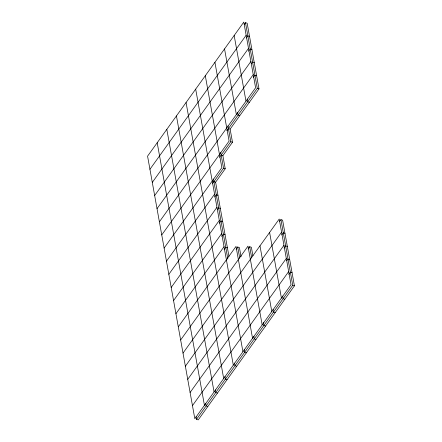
<?xml version="1.0" encoding="UTF-8"?>
<svg xmlns="http://www.w3.org/2000/svg" width="442" height="442" viewBox="0 0 442 442"><rect width="100%" height="100%" fill="white"/><g stroke="black" fill="none" stroke-linecap="round" stroke-linejoin="round"><path stroke-width="0.66" d="M244.282 24.354L245.487 22.68L247.177 23.255L258.99 88.903L230.127 129.119L232.486 142.247L222.867 155.656L225.232 168.783L215.608 182.192L228.956 256.371M149.937 169.286L246.15 35.227M246.244 38.04L247.846 35.808L249.542 36.388M152.297 182.413L248.514 48.36M248.603 51.173L250.211 48.935L251.901 49.515M154.661 195.546L250.874 61.488M251.371 63.742L252.57 62.068L254.266 62.642M157.026 208.674L253.238 74.615M253.332 77.427L254.935 75.195L256.631 75.775M159.385 221.807L255.603 87.748L243.791 22.1L147.573 156.159L194.823 418.745L291.035 284.687L279.222 219.039L183.01 353.097M226.829 130.777L257.294 88.323L245.487 22.68M161.75 234.934L229.1 141.092L214.922 62.316M219.569 157.313L230.796 141.672L227.962 125.915M164.109 248.061L221.84 167.628L205.303 75.726M212.309 183.844L223.536 168.209L220.702 152.451M166.474 261.194L214.58 194.165M214.674 196.977L216.276 194.74L217.972 195.32M168.833 274.322L216.945 207.292M217.436 209.547L218.635 207.873L220.331 208.447M171.198 287.449L219.304 220.42M219.398 223.232L221 221L222.696 221.58M173.562 300.582L221.669 233.553M221.757 236.365L223.365 234.127L225.055 234.708M175.922 313.709L224.028 246.68M224.122 249.492L225.724 247.26L227.42 247.835M178.286 326.837L236.011 246.404L252.548 338.312M236.105 249.216L237.708 246.984L239.404 247.559L241.056 256.752M180.645 339.97L247.995 246.128L262.172 324.903M248.089 248.94L249.691 246.708L251.387 247.282L252.923 255.819M279.714 221.293L280.919 219.619L282.615 220.193L294.427 285.841L198.209 419.9L196.513 419.32L196.044 416.696M185.369 366.225L281.587 232.172M281.676 234.984L283.283 232.746L284.974 233.326M187.734 379.358L283.946 245.299M284.04 248.111L285.642 245.879L287.339 246.454M190.099 392.485L286.311 258.426M286.803 260.681L288.007 259.006L289.703 259.587M192.458 405.612L288.676 271.559M288.764 274.372L290.366 272.134L292.063 272.714M196.513 419.32L292.731 285.267L280.919 219.619M257.294 88.323L258.99 88.903M249.371 102.306L247.675 101.732L247.2 99.102M239.746 115.716L238.05 115.135L237.581 112.511M228.431 128.539L230.127 129.119M230.796 141.672L232.486 142.247M221.171 155.076L222.867 155.656M223.536 168.209L225.232 168.783M213.911 181.612L215.608 182.192M292.731 285.267L294.427 285.841M284.803 299.251L283.112 298.67L282.637 296.046M275.184 312.654L273.488 312.074L273.018 309.45M265.559 326.058L263.868 325.483L263.277 322.201M255.94 339.467L254.244 338.887L253.774 336.263M246.321 352.871L244.625 352.296L244.15 349.666M236.697 366.274L235 365.7L234.531 363.075M227.077 379.684L225.381 379.103L224.906 376.479M217.453 393.087L215.757 392.513L215.287 389.883M207.834 406.496L206.138 405.916L205.663 403.292M234.166 35.504L245.979 101.152M269.603 232.448L281.416 298.09M224.547 48.913L236.359 114.561M259.979 245.851L271.791 311.499M249.691 246.708L251.702 257.868M237.708 246.984L239.719 258.145M213.442 178.988L227.851 259.073M195.679 89.129L242.929 351.716M186.06 102.533L233.304 365.12M176.441 115.942L223.685 378.529M166.816 129.346L214.066 391.932M157.197 142.749L204.442 405.336"/></g></svg>
